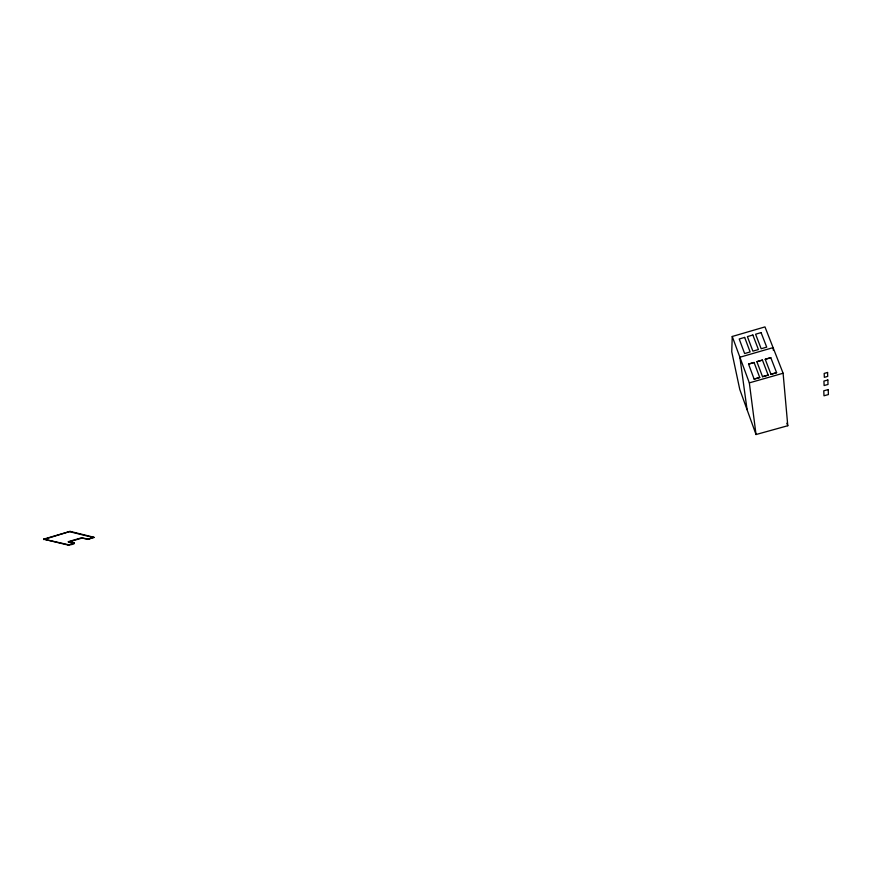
<?xml version="1.0" encoding="UTF-8"?>
<svg xmlns="http://www.w3.org/2000/svg" width="872" height="872" viewBox="0 0 872 872"><rect width="100%" height="100%" fill="white"/><g stroke="black" fill="none" stroke-linecap="round" stroke-linejoin="round"><path stroke-width="1.31" d="M68.419 542.035L82.186 538.024L87.876 539.397L93.893 537.261L70.12 531.397L43.622 539.147L68.267 545.098C86.383 542.776 56.331 539.801 74.218 543.365M732.251 336.483L731.75 351.732L739.783 389.49L756.035 434.529L787.787 425.732L783.1 373.238L764.973 326.902L732.251 336.483L749.331 382.863L756.035 434.529M87.876 539.397L93.893 537.261M82.186 538.024L87.898 538.994M68.267 545.098L74.24 542.962M43.6 539.561L70.12 531.397M68.441 541.632L82.208 537.621M748.547 364.082L754.095 362.49L759.73 377.5L754.127 379.102L748.547 364.082L754.095 362.501M756.874 361.684L762.433 360.082L768.156 375.102L762.542 376.704L756.874 361.684L762.433 360.092M765.224 359.286L770.793 357.683L776.603 372.682L770.968 374.295L765.224 359.286L770.793 357.683M754.127 379.091L759.741 377.5M762.542 376.693L768.167 375.091M770.979 374.284L776.603 372.682M749.331 382.863L783.1 373.238M43.622 539.147L68.288 544.695M70.098 531.811L93.871 537.653M786.838 423.247L787.787 425.732M747.064 409.655L739.892 357.237L773.083 347.634L773.344 350.293M744.666 337.41L739.216 339.001L744.623 353.542L750.127 351.95L744.666 337.41M752.863 335.012L747.402 336.603L752.896 351.144L758.411 349.541L752.863 335.012M761.082 332.613L755.599 334.216L761.169 348.745L766.706 347.143L761.082 332.613M827.572 372.475L824.182 373.434L824.334 377.336L827.713 376.377L827.572 372.475M827.844 379.974L823.931 381.075L824.116 385.544L828.019 384.443L827.844 379.974M828.215 389.566L823.778 390.809L823.996 395.79L828.4 394.558L828.215 389.566"/></g></svg>
